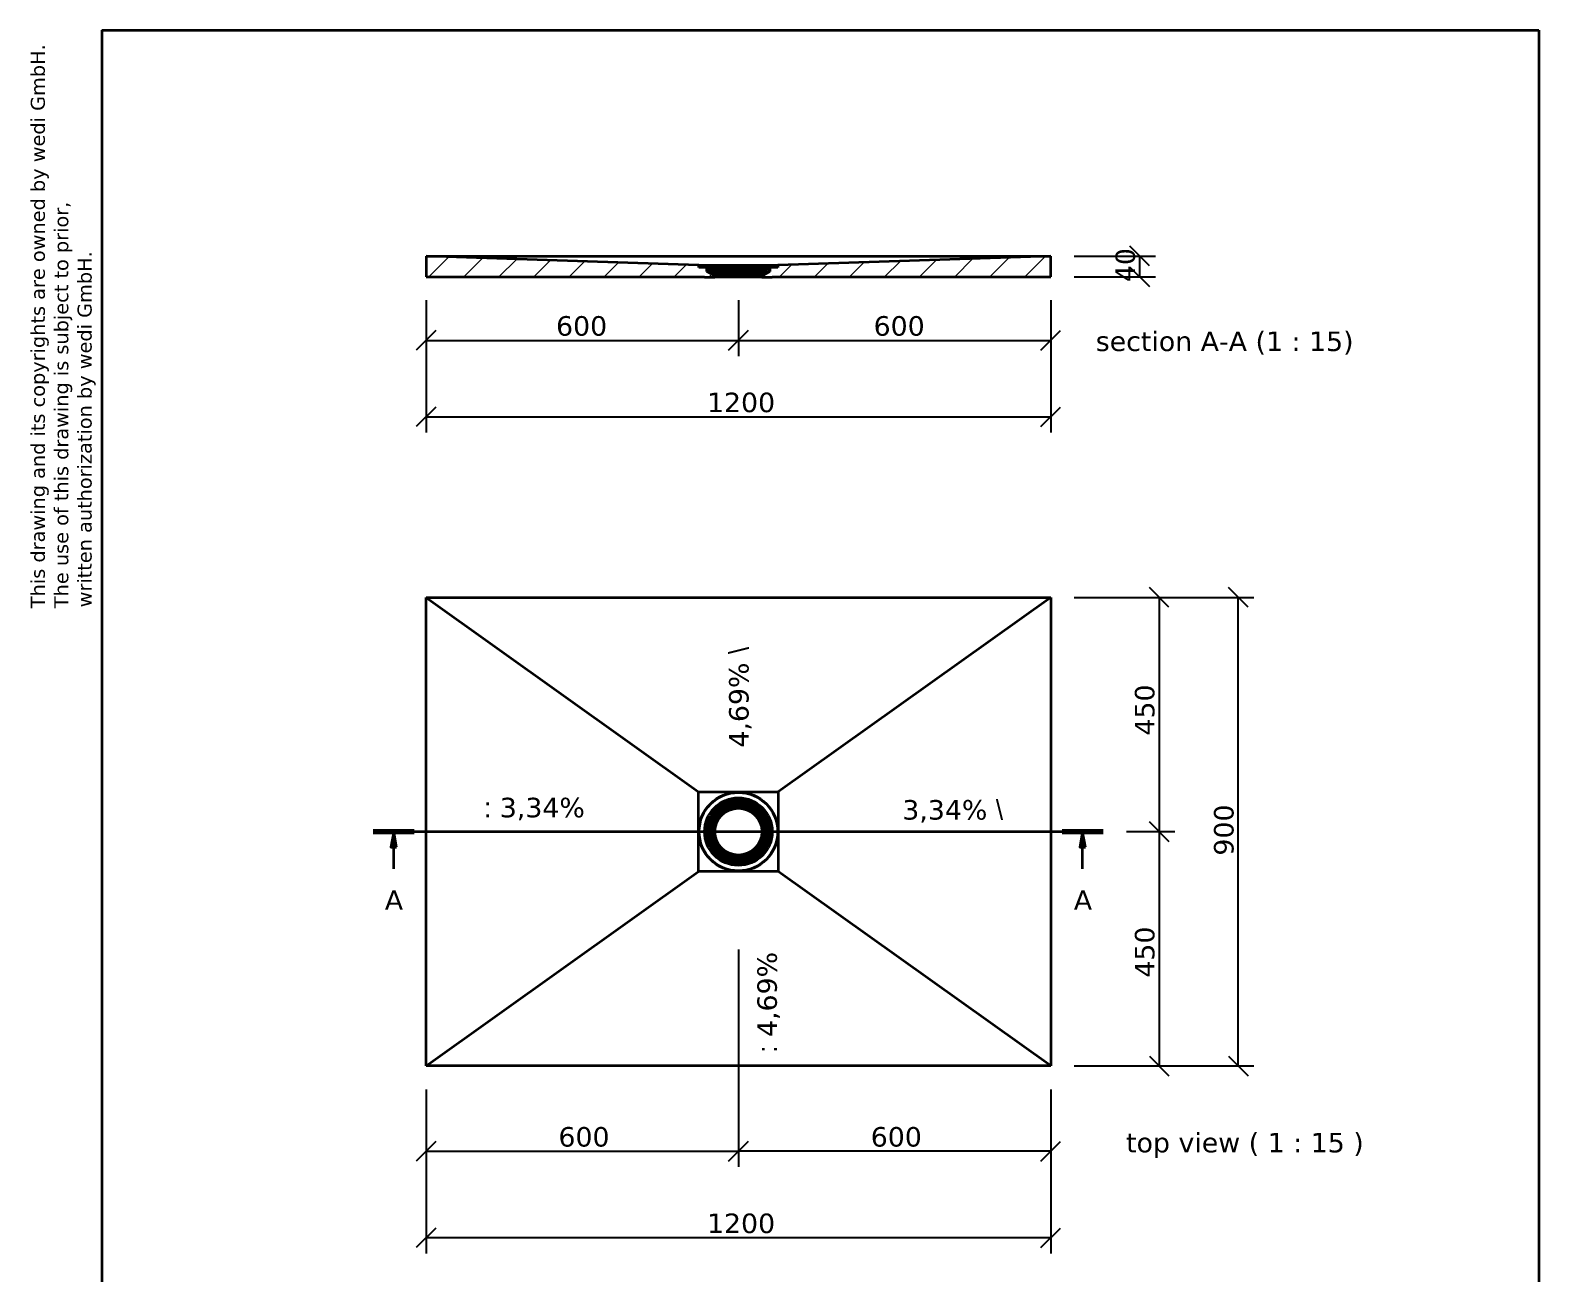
# Model space of a CAD drawing. Header units: millimetres. Extents: x 102 to 3000, y 150 to 4305.
# Drawn here: x 102 to 3000, y 1916 to 4305 of the extents above; entities that cross this region are included whole.
import ezdxf

# ---------------------------------------------------------------- set-up
doc = ezdxf.new("R2010")
doc.units = ezdxf.units.MM
doc.header["$LTSCALE"] = 15
for name, color, linetype, lineweight in [('_Sichtbarkanten', 7, 'Continuous', 35), ('Bemaßung (ISO)', 7, 'Continuous', 25), ('Rahmen (ISO)', 7, 'Continuous', 35), ('Schnittlinie (ISO)', 7, 'Continuous', 35), ('Schraffur (ISO)', 7, 'Continuous', 13), ('Symbol (ISO)', 7, 'Continuous', 25), ('Verdeckt (ISO)', 7, 'Continuous', 35)]:
    doc.layers.add(name, color=color, linetype=linetype, lineweight=lineweight)
doc.styles.add('Bezeichnungstext (DIN)', font='verdana.ttf')
doc.styles.add('Notiztext (DIN)', font='verdana.ttf')
doc.styles.add('Textstil65', font='verdana.ttf')
doc.dimstyles.new('Standard (DIN)', dxfattribs={"dimscale": 15, "dimtxt": 2.5, "dimasz": 2.5, "dimexe": 2, "dimexo": 10, "dimgap": 0.5, "dimtad": 1, "dimdec": 1, "dimrnd": 1e-08, "dimtxsty": 'Notiztext (DIN)', "dimblk": 'OBLIQUE', "dimcen": 0.09, "dimclrd": 256, "dimclre": 256, "dimclrt": 256, "dimadec": 0, "dimazin": 2, "dimtfac": 1, "dimtmove": 0, "dimatfit": 3, "dimfxl": 0, "dimtolj": 1, "dimtzin": 0, "dimlwd": -1, "dimlwe": -1, "dimarcsym": 0})
doc.dimstyles.new('Standard (DIN)-02', dxfattribs={"dimscale": 15, "dimtxt": 2.5, "dimasz": 2.5, "dimexe": 2, "dimexo": 3, "dimgap": 0.5, "dimtad": 1, "dimdec": 1, "dimrnd": 1e-08, "dimtxsty": 'Notiztext (DIN)', "dimblk": 'OBLIQUE', "dimcen": 0.09, "dimclrd": 256, "dimclre": 256, "dimclrt": 256, "dimadec": 0, "dimazin": 2, "dimtfac": 1, "dimtmove": 0, "dimatfit": 3, "dimfxl": 0, "dimtolj": 1, "dimtzin": 0, "dimlwd": -1, "dimlwe": -1, "dimarcsym": 0})

# ---------------------------------------------------------------- blocks, each defined once
blk = doc.blocks.new('Ränder Wedi_hoch')
at = {"layer": 'Rahmen (ISO)'}
for p, q in [((16, 287), (16, 10)), ((16, 287), (200, 287)), ((200, 287), (200, 10)), ((16, 10), (200, 10))]:
    blk.add_line(p, q, dxfattribs=at)
at = {"layer": 'Rahmen (ISO)', "char_height": 1.8, "attachment_point": 7, "rotation": 90, "style": 'Textstil65'}
for s, insert in [('This drawing and its copyrights are owned by wedi GmbH.', (9.2, 213)), ('The use of this drawing is subject to prior,', (12.2, 213)), ('written authorization by wedi GmbH.', (15.19, 213.1)), ('unterliegt dem Urheberrecht. Die Verwendung bedarf in jedem', (12.2, 10.21)), ('Fall der vorherigen, schriftlichen Zustimmung der wedi GmbH.', (15.19, 10.24)), ('Diese Zeichnung / Skizze ist Eigentum der wedi GmbH und ', (9.2, 10.24))]:
    blk.add_mtext(s, dxfattribs=dict(at, insert=insert))
blk = doc.blocks.new('_Oblique')
at = {"color": 0, "linetype": 'ByBlock', "lineweight": -2}
blk.add_line((-0.5, -0.5), (0.5, 0.5), dxfattribs=at)
blk = doc.blocks.new('*D40')
at = {"layer": 'Bemaßung (ISO)', "transparency": 16777216}
for p, q in [((862.5, 2270.7), (862.5, 1955.7)), ((2062.5, 2270.7), (2062.5, 1955.7)), ((2062.5, 1985.7), (862.5, 1985.7))]:
    blk.add_line(p, q, dxfattribs=at)
at = {"layer": 'Defpoints', "color": 0, "transparency": 16777216}
for p in [(862.5, 2315.7), (2062.5, 2315.7), (862.5, 1985.7)]:
    blk.add_point(p, dxfattribs=at)
at = {"layer": 'Bemaßung (ISO)', "transparency": 16777216, "xscale": 37.5, "yscale": 37.5, "zscale": 37.5, "rotation": 180}
blk.add_blockref('_Oblique', (862.5, 1985.7), dxfattribs=at)
at = {"layer": 'Bemaßung (ISO)', "transparency": 16777216, "xscale": 37.5, "yscale": 37.5, "zscale": 37.5}
blk.add_blockref('_Oblique', (2062.5, 1985.7), dxfattribs=at)
at = {"layer": 'Bemaßung (ISO)', "transparency": 16777216, "insert": (1402.1, 2032.3), "char_height": 37.5, "attachment_point": 1, "style": 'Notiztext (DIN)'}
blk.add_mtext('\\A1;1200', dxfattribs=at)
blk = doc.blocks.new('2DTransSchnitt0')
at = {"layer": 'Schnittlinie (ISO)', "linetype": 'Continuous'}
for p, q in [((50.75, 184.38), (144.19, 184.38)), ((53.36, 184.38), (53.01, 182.38)), ((53.36, 182.38), (53.36, 184.38)), ((53.71, 182.38), (53.36, 184.38)), ((141.58, 184.38), (141.23, 182.38)), ((141.58, 182.38), (141.58, 184.38)), ((141.93, 182.38), (141.58, 184.38)), ((53.01, 182.38), (53.71, 182.38)), ((53.36, 179.61), (53.36, 182.38)), ((141.23, 182.38), (141.93, 182.38)), ((141.58, 179.61), (141.58, 182.38))]:
    blk.add_line(p, q, dxfattribs=at)
at = {"layer": 'Schnittlinie (ISO)', "linetype": 'Continuous', "lineweight": 70}
for p, q in [((50.75, 184.38), (55.97, 184.38)), ((138.97, 184.38), (144.19, 184.38))]:
    blk.add_line(p, q, dxfattribs=at)
at = {"layer": 'Schnittlinie (ISO)', "linetype": 'Continuous', "flags": 128}
for points in [[(53.71, 182.38), (53.36, 184.38), (53.01, 182.38), (53.71, 182.38)], [(141.93, 182.38), (141.58, 184.38), (141.23, 182.38), (141.93, 182.38)]]:
    blk.add_lwpolyline(points, dxfattribs=at)
at = {"layer": 'Schnittlinie (ISO)'}
for points in [[(53.71, 182.38), (53.36, 184.38), (53.01, 182.38), (53.71, 182.38)], [(141.93, 182.38), (141.58, 184.38), (141.23, 182.38), (141.93, 182.38)]]:
    blk.add_solid(points, dxfattribs=at)
at = {"layer": 'Schnittlinie (ISO)', "char_height": 2.5, "attachment_point": 7, "style": 'Bezeichnungstext (DIN)'}
for insert in [(52.22, 174.38), (140.45, 174.38)]:
    blk.add_mtext('A', dxfattribs=dict(at, insert=insert))
blk = doc.blocks.new('*D42')
at = {"layer": 'Bemaßung (ISO)', "transparency": 16777216}
for p, q in [((2107.5, 3215.7), (2300.6, 3215.7)), ((2270.6, 3215.7), (2270.6, 2765.7)), ((2207.9, 2765.7), (2300.6, 2765.7))]:
    blk.add_line(p, q, dxfattribs=at)
at = {"layer": 'Defpoints', "color": 0, "transparency": 16777216}
for p in [(2062.5, 3215.7), (2162.9, 2765.7), (2270.6, 2765.7)]:
    blk.add_point(p, dxfattribs=at)
at = {"layer": 'Bemaßung (ISO)', "transparency": 16777216, "xscale": 37.5, "yscale": 37.5, "zscale": 37.5}
for p, rotation in [((2270.6, 3215.7), 90), ((2270.6, 2765.7), 270)]:
    blk.add_blockref('_Oblique', p, dxfattribs=dict(at, rotation=rotation))
at = {"layer": 'Bemaßung (ISO)', "transparency": 16777216, "insert": (2224.1, 2950.2), "char_height": 37.5, "attachment_point": 1, "rotation": 90, "style": 'Notiztext (DIN)'}
blk.add_mtext('\\A1;450', dxfattribs=at)
blk = doc.blocks.new('*D43')
at = {"layer": 'Bemaßung (ISO)', "transparency": 16777216}
for p, q in [((2207.9, 2765.7), (2300.6, 2765.7)), ((2270.6, 2765.7), (2270.6, 2315.7)), ((2107.5, 2315.7), (2300.6, 2315.7))]:
    blk.add_line(p, q, dxfattribs=at)
at = {"layer": 'Defpoints', "color": 0, "transparency": 16777216}
for p in [(2162.9, 2765.7), (2062.5, 2315.7), (2270.6, 2315.7)]:
    blk.add_point(p, dxfattribs=at)
at = {"layer": 'Bemaßung (ISO)', "transparency": 16777216, "xscale": 37.5, "yscale": 37.5, "zscale": 37.5}
for p, rotation in [((2270.6, 2765.7), 90), ((2270.6, 2315.7), 270)]:
    blk.add_blockref('_Oblique', p, dxfattribs=dict(at, rotation=rotation))
at = {"layer": 'Bemaßung (ISO)', "transparency": 16777216, "insert": (2224.1, 2485.3), "char_height": 37.5, "attachment_point": 1, "rotation": 90, "style": 'Notiztext (DIN)'}
blk.add_mtext('\\A1;450', dxfattribs=at)
blk = doc.blocks.new('*D44')
at = {"layer": 'Bemaßung (ISO)', "transparency": 16777216}
for p, q in [((2107.5, 3215.7), (2452.7, 3215.7)), ((2422.7, 2315.7), (2422.7, 3215.7)), ((2107.5, 2315.7), (2452.7, 2315.7))]:
    blk.add_line(p, q, dxfattribs=at)
at = {"layer": 'Defpoints', "color": 0, "transparency": 16777216}
for p in [(2062.5, 3215.7), (2422.7, 3215.7), (2062.5, 2315.7)]:
    blk.add_point(p, dxfattribs=at)
at = {"layer": 'Bemaßung (ISO)', "transparency": 16777216, "xscale": 37.5, "yscale": 37.5, "zscale": 37.5}
for p, rotation in [((2422.7, 3215.7), 90), ((2422.7, 2315.7), 270)]:
    blk.add_blockref('_Oblique', p, dxfattribs=dict(at, rotation=rotation))
at = {"layer": 'Bemaßung (ISO)', "transparency": 16777216, "insert": (2376.1, 2719.7), "char_height": 37.5, "attachment_point": 1, "rotation": 90, "style": 'Notiztext (DIN)'}
blk.add_mtext('\\A1;900', dxfattribs=at)
blk = doc.blocks.new('*D45')
at = {"layer": 'Bemaßung (ISO)', "transparency": 16777216}
for p, q in [((862.5, 3786.2), (862.5, 3679.2)), ((1462.5, 3785.5), (1462.5, 3679.2)), ((862.5, 3709.2), (1462.5, 3709.2))]:
    blk.add_line(p, q, dxfattribs=at)
at = {"layer": 'Defpoints', "color": 0, "transparency": 16777216}
for p in [(862.5, 3831.2), (1462.5, 3830.5), (1462.5, 3709.2)]:
    blk.add_point(p, dxfattribs=at)
at = {"layer": 'Bemaßung (ISO)', "transparency": 16777216, "xscale": 37.5, "yscale": 37.5, "zscale": 37.5, "rotation": 180}
blk.add_blockref('_Oblique', (862.5, 3709.2), dxfattribs=at)
at = {"layer": 'Bemaßung (ISO)', "transparency": 16777216, "xscale": 37.5, "yscale": 37.5, "zscale": 37.5}
blk.add_blockref('_Oblique', (1462.5, 3709.2), dxfattribs=at)
at = {"layer": 'Bemaßung (ISO)', "transparency": 16777216, "insert": (1112.2, 3755.8), "char_height": 37.5, "attachment_point": 1, "style": 'Notiztext (DIN)'}
blk.add_mtext('\\A1;600', dxfattribs=at)
blk = doc.blocks.new('*D46')
at = {"layer": 'Bemaßung (ISO)', "transparency": 16777216}
for p, q in [((1462.5, 3786.2), (1462.5, 3679.2)), ((2062.5, 3786.2), (2062.5, 3679.2)), ((1462.5, 3709.2), (2062.5, 3709.2))]:
    blk.add_line(p, q, dxfattribs=at)
at = {"layer": 'Defpoints', "color": 0, "transparency": 16777216}
for p in [(1462.5, 3831.2), (2062.5, 3831.2), (2062.5, 3709.2)]:
    blk.add_point(p, dxfattribs=at)
at = {"layer": 'Bemaßung (ISO)', "transparency": 16777216, "xscale": 37.5, "yscale": 37.5, "zscale": 37.5, "rotation": 180}
blk.add_blockref('_Oblique', (1462.5, 3709.2), dxfattribs=at)
at = {"layer": 'Bemaßung (ISO)', "transparency": 16777216, "xscale": 37.5, "yscale": 37.5, "zscale": 37.5}
blk.add_blockref('_Oblique', (2062.5, 3709.2), dxfattribs=at)
at = {"layer": 'Bemaßung (ISO)', "transparency": 16777216, "insert": (1722.2, 3755.8), "char_height": 37.5, "attachment_point": 1, "style": 'Notiztext (DIN)'}
blk.add_mtext('\\A1;600', dxfattribs=at)
blk = doc.blocks.new('*D47')
at = {"layer": 'Bemaßung (ISO)', "transparency": 16777216}
for p, q in [((2107.5, 3871.2), (2263.4, 3871.2)), ((2233.4, 3831.2), (2233.4, 3871.2)), ((2107.5, 3831.2), (2263.4, 3831.2))]:
    blk.add_line(p, q, dxfattribs=at)
at = {"layer": 'Defpoints', "color": 0, "transparency": 16777216}
for p in [(2062.5, 3871.2), (2233.4, 3871.2), (2062.5, 3831.2)]:
    blk.add_point(p, dxfattribs=at)
at = {"layer": 'Bemaßung (ISO)', "transparency": 16777216, "xscale": 37.5, "yscale": 37.5, "zscale": 37.5}
for p, rotation in [((2233.4, 3871.2), 90), ((2233.4, 3831.2), 270)]:
    blk.add_blockref('_Oblique', p, dxfattribs=dict(at, rotation=rotation))
at = {"layer": 'Bemaßung (ISO)', "transparency": 16777216, "insert": (2186.8, 3821.1), "char_height": 37.5, "attachment_point": 1, "rotation": 90, "style": 'Notiztext (DIN)'}
blk.add_mtext('\\A1;40', dxfattribs=at)
blk = doc.blocks.new('*D48')
at = {"layer": 'Bemaßung (ISO)', "transparency": 16777216}
for p, q in [((1462.5, 2539.3), (1462.5, 2121.9)), ((862.6, 2165.8), (862.6, 2121.9)), ((862.6, 2151.9), (1462.5, 2151.9))]:
    blk.add_line(p, q, dxfattribs=at)
at = {"layer": 'Defpoints', "color": 0, "transparency": 16777216}
for p in [(1462.5, 2689.3), (862.6, 2315.8), (1462.5, 2151.9)]:
    blk.add_point(p, dxfattribs=at)
at = {"layer": 'Bemaßung (ISO)', "transparency": 16777216, "xscale": 37.5, "yscale": 37.5, "zscale": 37.5, "rotation": 180}
blk.add_blockref('_Oblique', (862.6, 2151.9), dxfattribs=at)
at = {"layer": 'Bemaßung (ISO)', "transparency": 16777216, "xscale": 37.5, "yscale": 37.5, "zscale": 37.5}
blk.add_blockref('_Oblique', (1462.5, 2151.9), dxfattribs=at)
at = {"layer": 'Bemaßung (ISO)', "transparency": 16777216, "insert": (1116.8, 2198.4), "char_height": 37.5, "attachment_point": 1, "style": 'Notiztext (DIN)'}
blk.add_mtext('\\A1;600', dxfattribs=at)
blk = doc.blocks.new('*D49')
at = {"layer": 'Bemaßung (ISO)', "transparency": 16777216}
for p, q in [((1462.5, 2539.3), (1462.5, 2121.9)), ((2062.5, 2151.9), (1462.5, 2151.9)), ((2062.5, 2165.8), (2062.5, 2121.9))]:
    blk.add_line(p, q, dxfattribs=at)
at = {"layer": 'Defpoints', "color": 0, "transparency": 16777216}
for p in [(1462.5, 2689.3), (2062.5, 2315.8), (1462.5, 2151.9)]:
    blk.add_point(p, dxfattribs=at)
at = {"layer": 'Bemaßung (ISO)', "transparency": 16777216, "xscale": 37.5, "yscale": 37.5, "zscale": 37.5, "rotation": 180}
blk.add_blockref('_Oblique', (1462.5, 2151.9), dxfattribs=at)
at = {"layer": 'Bemaßung (ISO)', "transparency": 16777216, "xscale": 37.5, "yscale": 37.5, "zscale": 37.5}
blk.add_blockref('_Oblique', (2062.5, 2151.9), dxfattribs=at)
at = {"layer": 'Bemaßung (ISO)', "transparency": 16777216, "insert": (1716.7, 2198.4), "char_height": 37.5, "attachment_point": 1, "style": 'Notiztext (DIN)'}
blk.add_mtext('\\A1;600', dxfattribs=at)
blk = doc.blocks.new('*D50')
at = {"layer": 'Bemaßung (ISO)', "transparency": 16777216}
for p, q in [((862.5, 3681.2), (862.5, 3532.3)), ((2062.5, 3681.2), (2062.5, 3532.3)), ((862.5, 3562.3), (2062.5, 3562.3))]:
    blk.add_line(p, q, dxfattribs=at)
at = {"layer": 'Defpoints', "color": 0, "transparency": 16777216}
for p in [(862.5, 3831.2), (2062.5, 3831.2), (2062.5, 3562.3)]:
    blk.add_point(p, dxfattribs=at)
at = {"layer": 'Bemaßung (ISO)', "transparency": 16777216, "xscale": 37.5, "yscale": 37.5, "zscale": 37.5, "rotation": 180}
blk.add_blockref('_Oblique', (862.5, 3562.3), dxfattribs=at)
at = {"layer": 'Bemaßung (ISO)', "transparency": 16777216, "xscale": 37.5, "yscale": 37.5, "zscale": 37.5}
blk.add_blockref('_Oblique', (2062.5, 3562.3), dxfattribs=at)
at = {"layer": 'Bemaßung (ISO)', "transparency": 16777216, "insert": (1402.1, 3608.9), "char_height": 37.5, "attachment_point": 1, "style": 'Notiztext (DIN)'}
blk.add_mtext('\\A1;1200', dxfattribs=at)

msp = doc.modelspace()

# ---------------------------------------------------------------- hatches: boundary and pattern name
at = {"layer": 'Schraffur (ISO)'}
h = msp.add_hatch(dxfattribs=at)
h.set_pattern_fill('ANSI31', color=256, scale=381, style=0)
h.set_pattern_definition([(45, (0, 0), (-33.67596, 33.67596), [])])
h.paths.add_polyline_path([(1508.03, 3832.46), (1509.78, 3832.46), (1509.78, 3835.16), (1522.78, 3843.46), (1522.78, 3851.46), (1537.78, 3851.46), (1537.78, 3852.46), (1520.48, 3852.46), (1519.98, 3851.96), (1519.98, 3846.96), (1518.28, 3846.96), (1517.78, 3846.46), (1517.78, 3844.96), (1513.78, 3842.4), (1513.78, 3840.08), (1511.48, 3838.61), (1511.48, 3840.46), (1509.03, 3838.89), (1508.03, 3837.16)])
h.paths.add_polyline_path([(1415.28, 3832.46), (1417.03, 3832.46), (1417.03, 3837.16), (1416.02, 3838.89), (1413.58, 3840.46), (1413.58, 3838.61), (1411.28, 3840.08), (1411.28, 3842.4), (1407.28, 3844.96), (1407.28, 3846.46), (1406.78, 3846.96), (1405.08, 3846.96), (1405.08, 3851.96), (1404.58, 3852.46), (1387.28, 3852.46), (1387.28, 3851.46), (1402.28, 3851.46), (1402.28, 3843.46), (1415.28, 3835.16)])
h.paths.add_polyline_path([(1414.53, 3834.46), (1402.03, 3841.46), (1402.03, 3849.46), (1386.53, 3849.46), (1386.53, 3853.71), (1386.05, 3853.71), (862.57, 3871.21), (862.53, 3869.96), (862.53, 3831.21), (1397.53, 3831.21), (1397.53, 3830.51), (1417.53, 3830.51), (1417.53, 3831.21), (1414.53, 3831.21)])
h.paths.add_polyline_path([(1523.03, 3841.46), (1510.53, 3834.46), (1510.53, 3831.21), (1507.53, 3831.21), (1507.53, 3830.51), (1527.53, 3830.51), (1527.53, 3831.21), (2062.53, 3831.21), (2062.53, 3869.96), (2062.48, 3871.21), (1539, 3853.71), (1538.53, 3853.71), (1538.53, 3849.46), (1523.03, 3849.46)])

# ---------------------------------------------------------------- linework, layer by layer
at = {"layer": '_Sichtbarkanten'}
for p, q in [((862.57, 3871.21), (862.53, 3869.96)), ((862.53, 3869.96), (862.53, 3831.21)), ((1386.05, 3853.71), (862.57, 3871.21)), ((862.59, 3871.2), (2062.46, 3871.2)), ((2062.48, 3871.21), (1539, 3853.71)), ((2062.53, 3869.96), (2062.48, 3871.21)), ((2062.53, 3831.21), (2062.53, 3869.96)), ((862.53, 3831.21), (1397.53, 3831.21)), ((1386.53, 3853.71), (1386.05, 3853.71)), ((1386.53, 3849.46), (1386.53, 3853.71)), ((1386.53, 3853.71), (1538.53, 3853.71)), ((1402.03, 3849.46), (1386.53, 3849.46)), ((1404.58, 3852.46), (1387.28, 3852.46)), ((1387.28, 3852.46), (1387.28, 3851.46)), ((1387.28, 3851.46), (1402.28, 3851.46)), ((1397.53, 3831.21), (1397.53, 3830.51)), ((1397.53, 3830.51), (1417.53, 3830.51)), ((1402.03, 3841.46), (1402.03, 3849.46)), ((1402.28, 3849.46), (1402.03, 3849.46)), ((1414.53, 3834.46), (1402.03, 3841.46)), ((1405.41, 3841.46), (1402.03, 3841.46)), ((1402.28, 3851.46), (1402.28, 3843.46)), ((1402.28, 3843.46), (1415.28, 3835.16)), ((1405.08, 3851.96), (1404.58, 3852.46)), ((1520.48, 3852.46), (1404.58, 3852.46)), ((1405.08, 3846.96), (1405.08, 3851.96)), ((1405.08, 3851.96), (1519.98, 3851.96)), ((1406.78, 3846.96), (1405.08, 3846.96)), ((1407.28, 3846.46), (1406.78, 3846.96)), ((1518.28, 3846.96), (1406.78, 3846.96)), ((1407.28, 3844.96), (1407.28, 3846.46)), ((1407.28, 3846.46), (1517.78, 3846.46)), ((1411.28, 3842.4), (1407.28, 3844.96)), ((1517.78, 3844.96), (1407.28, 3844.96)), ((1411.28, 3840.08), (1411.28, 3842.4)), ((1513.78, 3842.4), (1411.28, 3842.4)), ((1413.58, 3838.61), (1411.28, 3840.08)), ((1413.58, 3840.08), (1411.28, 3840.08)), ((1416.02, 3838.89), (1413.58, 3840.46)), ((1413.58, 3840.46), (1413.58, 3838.61)), ((1511.48, 3840.46), (1413.58, 3840.46)), ((1414.53, 3831.21), (1414.53, 3834.46)), ((1414.53, 3834.46), (1415.28, 3834.46)), ((1417.53, 3831.21), (1414.53, 3831.21)), ((1415.28, 3835.16), (1415.28, 3832.46)), ((1415.28, 3832.46), (1417.03, 3832.46)), ((1417.03, 3837.16), (1416.02, 3838.89)), ((1509.03, 3838.89), (1416.02, 3838.89)), ((1417.03, 3832.46), (1417.03, 3837.16)), ((1508.03, 3837.16), (1417.03, 3837.16)), ((1508.03, 3832.46), (1417.03, 3832.46)), ((1417.53, 3830.51), (1417.53, 3831.21)), ((1417.53, 3831.21), (1507.53, 3831.21)), ((1507.53, 3830.51), (1417.53, 3830.51)), ((1510.53, 3831.21), (1507.53, 3831.21)), ((1507.53, 3831.21), (1507.53, 3830.51)), ((1507.53, 3830.51), (1527.53, 3830.51)), ((1509.03, 3838.89), (1508.03, 3837.16)), ((1508.03, 3837.16), (1508.03, 3832.46)), ((1508.03, 3832.46), (1509.78, 3832.46)), ((1511.48, 3840.46), (1509.03, 3838.89)), ((1509.78, 3835.16), (1522.78, 3843.46)), ((1509.78, 3832.46), (1509.78, 3835.16)), ((1509.78, 3834.46), (1510.53, 3834.46)), ((1523.03, 3841.46), (1510.53, 3834.46)), ((1510.53, 3834.46), (1510.53, 3831.21)), ((1511.48, 3838.61), (1511.48, 3840.46)), ((1513.78, 3840.08), (1511.48, 3838.61)), ((1513.78, 3840.08), (1511.48, 3840.08)), ((1517.78, 3844.96), (1513.78, 3842.4)), ((1513.78, 3842.4), (1513.78, 3840.08)), ((1518.28, 3846.96), (1517.78, 3846.46)), ((1517.78, 3846.46), (1517.78, 3844.96)), ((1519.98, 3846.96), (1518.28, 3846.96)), ((1523.03, 3841.46), (1519.64, 3841.46)), ((1520.48, 3852.46), (1519.98, 3851.96)), ((1519.98, 3851.96), (1519.98, 3846.96)), ((1537.78, 3852.46), (1520.48, 3852.46)), ((1522.78, 3851.46), (1537.78, 3851.46)), ((1522.78, 3843.46), (1522.78, 3851.46)), ((1523.03, 3849.46), (1522.78, 3849.46)), ((1538.53, 3849.46), (1523.03, 3849.46)), ((1523.03, 3849.46), (1523.03, 3841.46)), ((1527.53, 3830.51), (1527.53, 3831.21)), ((1527.53, 3831.21), (2062.53, 3831.21)), ((1537.78, 3851.46), (1537.78, 3852.46)), ((1539, 3853.71), (1538.53, 3853.71)), ((1538.53, 3853.71), (1538.53, 3849.46)), ((862.53, 3215.72), (2062.53, 3215.72)), ((862.53, 2315.72), (862.53, 3215.72)), ((862.53, 3215.72), (862.57, 3215.67)), ((862.59, 3215.67), (862.57, 3215.67)), ((862.57, 2315.78), (862.57, 3215.67)), ((862.59, 3215.67), (2062.46, 3215.67)), ((862.59, 3215.67), (1386.05, 2842.19)), ((2062.46, 3215.67), (1539, 2842.19)), ((2062.46, 3215.67), (2062.48, 3215.67)), ((2062.53, 3215.72), (2062.48, 3215.67)), ((2062.48, 3215.67), (2062.48, 2315.78)), ((2062.53, 3215.72), (2062.53, 2315.72)), ((1386.05, 2842.19), (1539, 2842.19)), ((1386.05, 2689.25), (1386.05, 2842.19)), ((1539, 2842.19), (1539, 2689.25)), ((862.59, 2315.78), (1386.05, 2689.25)), ((1539, 2689.25), (1386.05, 2689.25)), ((2062.46, 2315.78), (1539, 2689.25)), ((862.53, 2315.72), (862.57, 2315.78)), ((2062.53, 2315.72), (862.53, 2315.72)), ((862.59, 2315.78), (862.57, 2315.78)), ((2062.46, 2315.78), (862.59, 2315.78)), ((2062.46, 2315.78), (2062.48, 2315.78)), ((2062.53, 2315.72), (2062.48, 2315.78))]:
    msp.add_line(p, q, dxfattribs=at)
for radius in [76, 75.25, 57.95, 57.45, 55.75, 55.25, 51.25, 48.95, 46.5, 45.5, 45]:
    msp.add_circle((1462.53, 2765.72), radius, dxfattribs=at)
at = {"layer": 'Verdeckt (ISO)'}
for radius in [65, 60.5, 60.25, 48, 47.25]:
    msp.add_circle((1462.53, 2765.72), radius, dxfattribs=at)

# ---------------------------------------------------------------- block references
at = {"xscale": 15, "yscale": 15, "zscale": 15}
msp.add_blockref('Ränder Wedi_hoch', (0, 0), dxfattribs=at)
at = {"layer": 'Schnittlinie (ISO)', "xscale": 15, "yscale": 15, "zscale": 15}
msp.add_blockref('2DTransSchnitt0', (0, 0), dxfattribs=at)

# ---------------------------------------------------------------- texts
at = {"layer": 'Symbol (ISO)', "char_height": 37.5, "attachment_point": 7, "style": 'Bezeichnungstext (DIN)'}
for s, insert in [('section A-A (1 : 15)', (2148.89, 3682)), ('top view ( 1 : 15 )', (2207.21, 2139.03))]:
    msp.add_mtext(s, dxfattribs=dict(at, insert=insert))
at = {"layer": 'Symbol (ISO)', "char_height": 37.5, "attachment_point": 1, "rotation": 90, "style": 'Notiztext (DIN)'}
for s, insert, width in [('{4,69% \\fAIGDT|b0|i0;\\H37.3096;\\\\}', (1444.57, 2927.05), 259.9982), ('{\\fAIGDT|b0|i0;\\H37.3096;:\\fVerdana|b0|i0;\\H37.5000; 4,69%}', (1498.87, 2341.05), 262.2671)]:
    msp.add_mtext(s, dxfattribs=dict(at, insert=insert, width=width))
at = {"layer": 'Symbol (ISO)', "char_height": 37.5, "attachment_point": 1, "style": 'Notiztext (DIN)'}
for s, insert, width in [('{\\fAIGDT|b0|i0;\\H37.3096;:\\fVerdana|b0|i0;\\H37.5000; 3,34%}', (973.95, 2830.74), 262.2671), ('{3,34% \\fAIGDT|b0|i0;\\H37.3096;\\\\}', (1777.28, 2826.36), 259.9982)]:
    msp.add_mtext(s, dxfattribs=dict(at, insert=insert, width=width))

# ---------------------------------------------------------------- dimensions: what is measured, and where the dimension line sits
at = {"layer": 'Bemaßung (ISO)'}
for base, p1, p2, angle, dimstyle, override, picture, middle in [((2233.35, 3871.2), (2062.53, 3831.21), (2062.46, 3871.2), 90, 'Standard (DIN)-02', {"dimdec": 1, "dimtp": 0, "dimtm": 0, "dimtdec": 2, "dimtofl": 1, "dimatfit": 1}, '*D47', (2233.35, 3851.21)), ((1462.53, 3709.24), (862.53, 3831.21), (1462.53, 3830.51), 180, 'Standard (DIN)-02', {"dimdec": 1, "dimtp": 0, "dimtm": 0, "dimtdec": 2, "dimtofl": 0, "dimatfit": 1}, '*D45', (1157.99, 3709.24)), ((2062.53, 3562.31), (862.53, 3831.21), (2062.53, 3831.21), 180, 'Standard (DIN)', {"dimdec": 1, "dimtp": 0, "dimtm": 0, "dimtdec": 2, "dimtofl": 0, "dimatfit": 1}, '*D50', (1462.53, 3562.31)), ((2062.53, 3709.24), (1462.53, 3831.21), (2062.53, 3831.21), 180, 'Standard (DIN)-02', {"dimdec": 1, "dimtp": 0, "dimtm": 0, "dimtdec": 2, "dimtofl": 0, "dimatfit": 1}, '*D46', (1767.98, 3709.24)), ((2270.61, 2765.72), (2062.53, 3215.72), (2162.86, 2765.72), 90, 'Standard (DIN)-02', {"dimdec": 1, "dimtp": 0, "dimtm": 0, "dimtdec": 2, "dimtofl": 0, "dimatfit": 1}, '*D42', (2270.61, 2996.72)), ((2422.67, 3215.72), (2062.53, 2315.72), (2062.53, 3215.72), 90, 'Standard (DIN)-02', {"dimdec": 1, "dimtp": 0, "dimtm": 0, "dimtdec": 2, "dimtofl": 0, "dimatfit": 1}, '*D44', (2422.67, 2765.72)), ((2270.61, 2315.72), (2162.86, 2765.72), (2062.53, 2315.72), 90, 'Standard (DIN)-02', {"dimdec": 1, "dimtp": 0, "dimtm": 0, "dimtdec": 2, "dimtofl": 0, "dimatfit": 1}, '*D43', (2270.61, 2531.86)), ((1462.5254, 2151.8999), (2062.4836, 2315.7822), (1462.5254, 2689.253), 180, 'Standard (DIN)', {"dimdec": 1, "dimtp": 0, "dimtm": 0, "dimtdec": 2, "dimtofl": 0, "dimatfit": 1}, '*D49', (1762.5045, 2151.8999)), ((862.53, 1985.72), (2062.53, 2315.72), (862.53, 2315.72), 180, 'Standard (DIN)-02', {"dimdec": 1, "dimtp": 0, "dimtm": 0, "dimtdec": 2, "dimtofl": 0, "dimatfit": 1}, '*D40', (1462.53, 1985.72))]:
    dim = msp.add_linear_dim(base=base, p1=p1, p2=p2, angle=angle, dimstyle=dimstyle, override=override, dxfattribs=at)
    dim.commit()
    dim.dimension.update_dxf_attribs({"geometry": picture, "text_midpoint": middle, "dimtype": 160})
dim = msp.add_linear_dim(base=(1462.53, 2151.9), p1=(862.57, 2315.78), p2=(1462.53, 2689.25), dimstyle='Standard (DIN)', override={"dimdec": 1, "dimtp": 0, "dimtm": 0, "dimtdec": 2, "dimtofl": 0, "dimatfit": 1}, dxfattribs=at)
dim.commit()
dim.dimension.update_dxf_attribs({"geometry": '*D48', "text_midpoint": (1162.55, 2151.9), "dimtype": 160})

doc.saveas('drawing.dxf')
